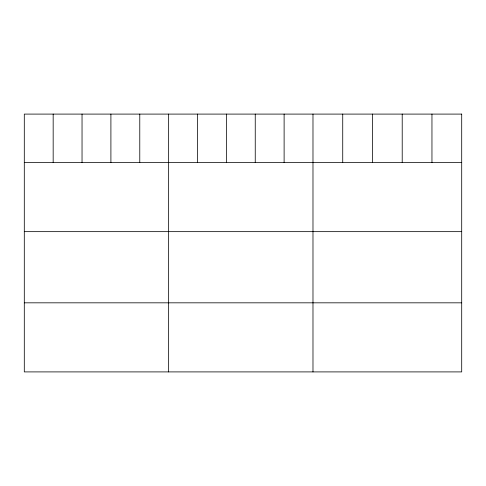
<?xml version="1.0" encoding="UTF-8"?>
<svg xmlns="http://www.w3.org/2000/svg" width="486" height="486" viewBox="0 0 486 486"><rect width="100%" height="100%" fill="white"/><g stroke="black" fill="none" stroke-linecap="round" stroke-linejoin="round"><path stroke-width="0.73" d="M24.3 162.573L461.7 162.573M24.3 231.652L461.7 231.652M24.3 302.827L461.7 302.827M431.957 114.095L431.957 162.573M402.214 114.095L402.214 162.573M372.47 114.095L372.47 162.573M342.727 114.095L342.727 162.573M312.984 114.095L312.984 371.905M284.116 114.095L284.116 162.573M255.247 114.095L255.247 162.573M226.379 114.095L226.379 162.573M197.51 114.095L197.51 162.573M168.642 114.095L168.642 371.905M139.774 114.095L139.774 162.573M110.905 114.095L110.905 162.573M82.037 114.095L82.037 162.573M53.168 114.095L53.168 162.573M461.7 114.095L24.3 114.095L24.3 371.905L461.7 371.905L461.7 114.095"/></g></svg>
